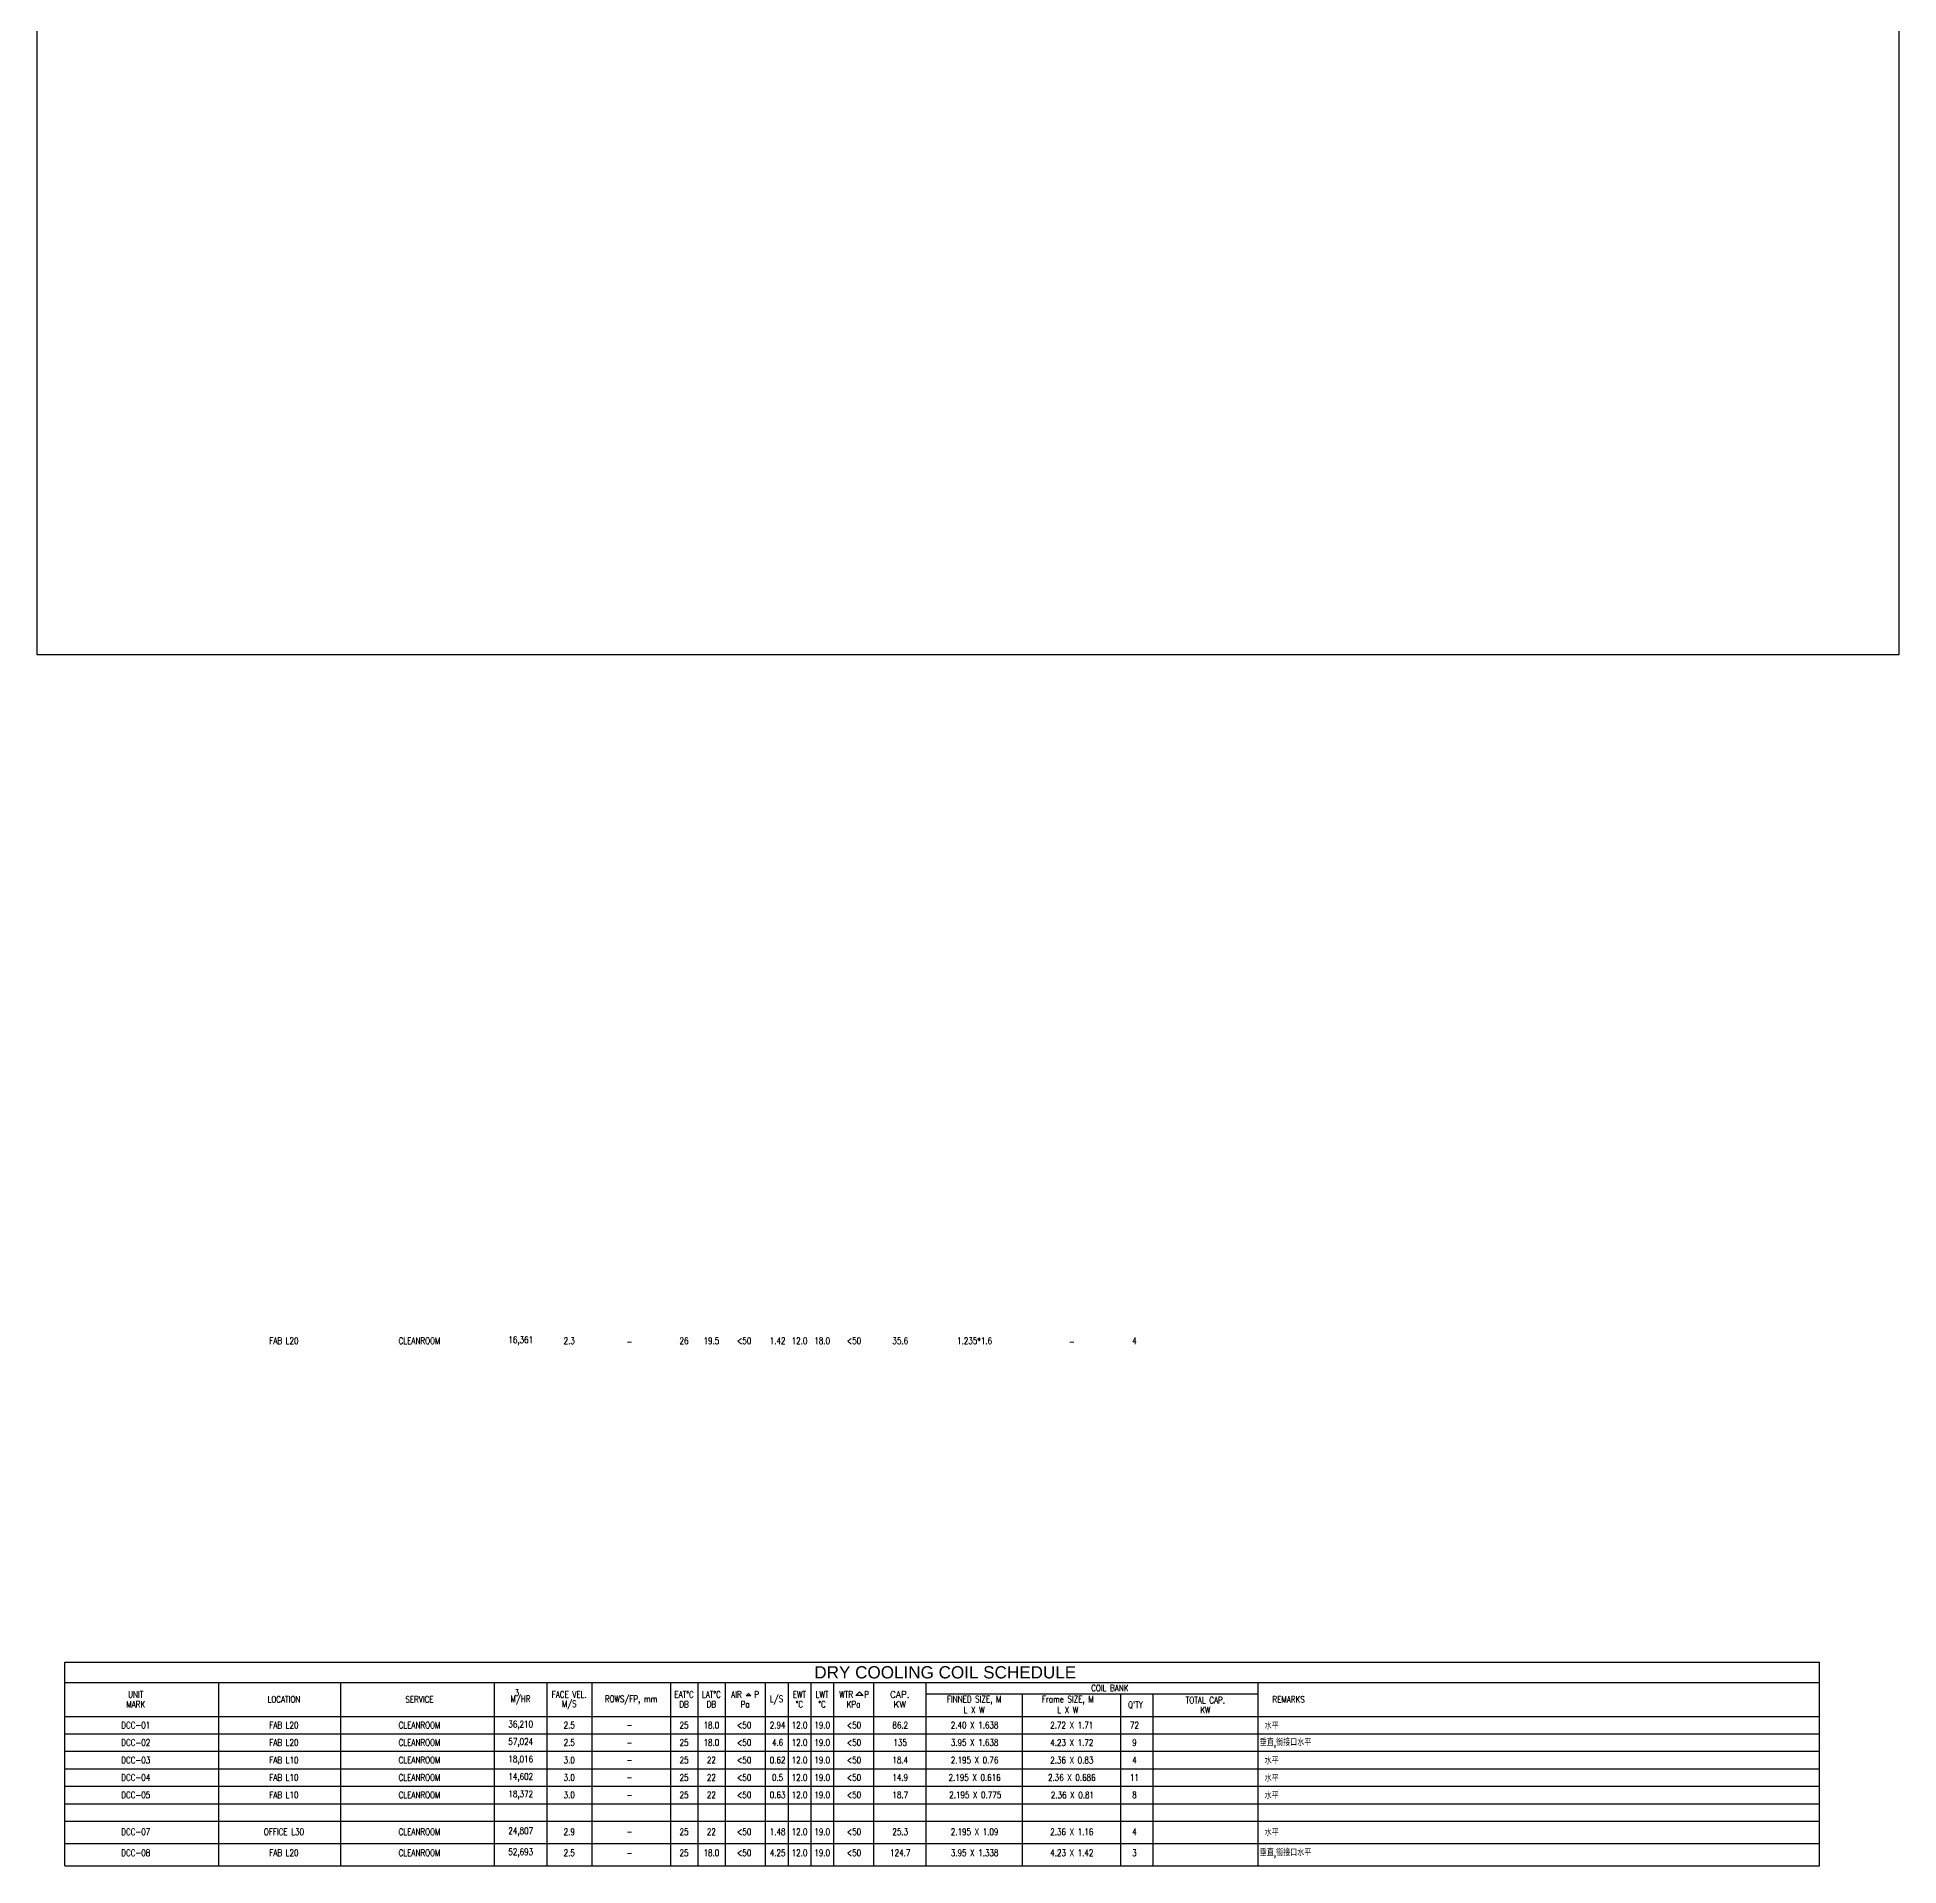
# Model space of a CAD drawing. Extents: x 41366 to 42946, y 84474 to 85871.
# Drawn here: x 41366 to 42076, y 84474 to 85173 of the extents above; entities that cross this region are included whole.
import ezdxf
from ezdxf.enums import TextEntityAlignment as Align

# ---------------------------------------------------------------- set-up
doc = ezdxf.new("R2010")
doc.units = 0
doc.header["$LTSCALE"] = 10
for name, color, linetype in [('M-DETL-03', 3, 'Continuous'), ('M-DETL-60', 3, 'Continuous'), ('M-DETL-EQ', 6, 'Continuous'), ('M-DETL-IF', 2, 'Continuous'), ('M-DETL-OF', 5, 'Continuous')]:
    doc.layers.add(name, color=color, linetype=linetype)
doc.styles.add('DD-TXT', font='arial.ttf')
doc.styles.add('STDTEXT', font='simplex.shx', dxfattribs={"width": 0.8, "bigfont": 'chineset.shx'})

msp = doc.modelspace()

# ---------------------------------------------------------------- linework, layer by layer
at = {"layer": 'DEFPOINTS', "color": 1}
msp.add_lwpolyline([(41365.57, 85507.15), (42076.35, 85507.15), (42076.35, 84936.69), (41365.57, 84936.69)], close=True, dxfattribs=at)
at = {"layer": 'M-DETL-03'}
for points in [[(41679.5, 84540.8), (41680.93, 84539.38), (41678.91, 84539.38), (41678.07, 84539.38)], [(41637.17, 84540.17), (41638.09, 84539.26), (41636.8, 84539.26), (41636.26, 84539.26)]]:
    msp.add_lwpolyline(points, close=True, dxfattribs=at)
at = {"layer": 'M-DETL-IF'}
for p, q in [((41434.76, 84544.43), (41434.76, 84474.39)), ((41481.42, 84544.43), (41481.42, 84474.39)), ((41540.09, 84544.43), (41540.09, 84474.39)), ((41560.09, 84544.43), (41560.09, 84474.39)), ((41577.33, 84544.43), (41577.33, 84474.39)), ((41607.33, 84544.43), (41607.33, 84474.39)), ((41617.76, 84544.43), (41617.76, 84474.39)), ((41628.2, 84544.43), (41628.2, 84474.39)), ((41643.53, 84544.43), (41643.53, 84474.39)), ((41652.25, 84544.43), (41652.25, 84474.39)), ((41660.92, 84544.43), (41660.92, 84474.39)), ((41669.59, 84544.43), (41669.59, 84474.39)), ((41684.92, 84544.43), (41684.92, 84474.39)), ((41704.92, 84544.43), (41704.92, 84474.39)), ((41831.59, 84544.43), (41831.59, 84474.39)), ((41704.92, 84540.09), (41831.59, 84540.09)), ((41741.59, 84540.09), (41741.59, 84474.39)), ((41779.17, 84540.09), (41779.17, 84474.39)), ((41791.59, 84540.09), (41791.59, 84474.39)), ((41376.09, 84524.76), (42046.09, 84524.76)), ((41376.09, 84518.09), (42046.09, 84518.09)), ((41376.09, 84511.43), (42046.09, 84511.43)), ((41376.09, 84504.76), (42046.09, 84504.76)), ((41376.09, 84498.09), (42046.09, 84498.09)), ((41376.09, 84491.43), (42046.09, 84491.43)), ((41376.09, 84482.91), (42046.09, 84482.91))]:
    msp.add_line(p, q, dxfattribs=at)
at = {"layer": 'M-DETL-OF'}
for p, q in [((41376.09, 84474.39), (41376.09, 84552.09)), ((41376.09, 84552.09), (42046.09, 84552.09)), ((42046.09, 84474.39), (42046.09, 84552.09)), ((41376.09, 84544.43), (42046.09, 84544.43)), ((41376.09, 84531.43), (42046.09, 84531.43)), ((41376.09, 84531.43), (42046.09, 84531.43)), ((41376.09, 84474.39), (42046.09, 84474.39))]:
    msp.add_line(p, q, dxfattribs=at)

# ---------------------------------------------------------------- texts
at = {"layer": 'M-DETL-03', "style": 'STDTEXT', "width": 0.8}
for s, p in [('FAB L20', (41459.76, 84674.85)), ('CLEANROOM', (41511.52, 84674.85)), ('16,361', (41550.18, 84674.85)), ('2.3', (41568.71, 84674.85)), ('26', (41612.55, 84674.85)), ('19.5', (41622.98, 84674.85)), ('<50', (41635.46, 84674.85)), ('1.42', (41648.26, 84674.85)), ('12.0', (41656.62, 84674.85)), ('18.0', (41665.28, 84674.85)), ('<50', (41677.43, 84674.85)), ('35.6', (41695.09, 84674.85)), ('1.235*1.6', (41723.48, 84674.85)), ('4', (41784.5, 84674.85)), ('-', (41591.68, 84674.54)), ('-', (41760.59, 84674.54)), ('UNIT', (41403.19, 84539.8)), ('FACE VEL.', (41568.71, 84539.8)), ('EAT%%DC', (41612.55, 84539.8)), ('LAT%%DC', (41622.98, 84539.8)), ('AIR   P', (41635.86, 84539.8)), ('EWT', (41656.59, 84539.8)), ('LWT', (41665.25, 84539.8)), ('WTR', (41674.44, 84539.8)), ('P', (41682.24, 84539.8)), ('COIL BANK', (41775.12, 84542.26)), ('MARK', (41403.19, 84536.05)), ('LOCATION', (41459.76, 84537.93)), ('SERVICE', (41511.52, 84537.93)), ('M/HR', (41550.09, 84537.93)), ('M/S', (41568.71, 84536.05)), ('ROWS/FP, mm', (41592.33, 84537.93)), ('DB', (41612.55, 84536.05)), ('DB', (41622.98, 84536.05)), ('Pa', (41635.86, 84536.05)), ('L/S', (41647.89, 84537.93)), ('%%DC', (41656.59, 84536.05)), ('%%DC', (41665.25, 84536.05)), ('KPa', (41677.25, 84536.05)), ('FINNED SIZE, M', (41723.31, 84537.64)), ('L X W', (41723.31, 84533.89)), ('Frame SIZE, M', (41759.07, 84537.64)), ('L X W', (41759.07, 84533.89)), ("Q'TY", (41784.89, 84535.76)), ('TOTAL CAP.', (41811.59, 84537.64)), ('KW', (41811.59, 84533.89)), ('REMARKS', (41843.36, 84537.93)), ('DCC-01', (41403.19, 84528.09)), ('FAB L20', (41459.76, 84528.09)), ('CLEANROOM', (41511.52, 84528.09)), ('36,210', (41550.18, 84528.09)), ('2.5', (41568.71, 84528.09)), ('-', (41591.68, 84528.09)), ('25', (41612.55, 84528.09)), ('18.0', (41622.98, 84528.09)), ('<50', (41635.46, 84528.09)), ('2.94', (41648.26, 84528.09)), ('12.0', (41656.62, 84528.09)), ('19.0', (41665.28, 84528.09)), ('<50', (41677.43, 84528.09)), ('86.2', (41695.09, 84528.09)), ('2.40 X 1.638', (41723.48, 84528.09)), ('2.72 X 1.71', (41760.59, 84528.09)), ('72', (41784.5, 84528.09)), ('水平', (41836.91, 84528.09)), ('DCC-02', (41403.19, 84521.43)), ('FAB L20', (41459.76, 84521.43)), ('CLEANROOM', (41511.52, 84521.43)), ('57,024', (41550.18, 84521.43)), ('2.5', (41568.71, 84521.43)), ('-', (41591.68, 84521.4)), ('25', (41612.55, 84521.43)), ('18.0', (41622.98, 84521.43)), ('<50', (41635.46, 84521.43)), ('4.6', (41648.26, 84521.43)), ('12.0', (41656.62, 84521.43)), ('19.0', (41665.28, 84521.43)), ('<50', (41677.43, 84521.43)), ('135', (41695.09, 84521.43)), ('3.95 X 1.638', (41723.48, 84521.43)), ('4.23 X 1.72', (41760.59, 84521.4)), ('9', (41784.5, 84521.43)), ('垂直,銜接口水平', (41842.2, 84521.43)), ('DCC-03', (41403.19, 84514.76)), ('FAB L10', (41459.76, 84514.76)), ('CLEANROOM', (41511.52, 84514.76)), ('18,016', (41550.18, 84514.76)), ('3.0', (41568.71, 84514.76)), ('-', (41591.68, 84514.76)), ('25', (41612.55, 84514.76)), ('22', (41622.98, 84514.76)), ('<50', (41635.46, 84514.76)), ('0.62', (41648.26, 84514.76)), ('12.0', (41656.62, 84514.76)), ('19.0', (41665.28, 84514.76)), ('<50', (41677.43, 84514.76)), ('18.4', (41695.09, 84514.76)), ('2.195 X 0.76', (41723.48, 84514.76)), ('2.36 X 0.83', (41760.59, 84514.74)), ('4', (41784.5, 84514.76)), ('水平', (41836.91, 84514.76)), ('DCC-04', (41403.19, 84508.09)), ('FAB L10', (41459.76, 84508.09)), ('CLEANROOM', (41511.52, 84508.09)), ('14,602', (41550.18, 84508.09)), ('3.0', (41568.71, 84508.09)), ('-', (41591.68, 84508.09)), ('25', (41612.55, 84508.09)), ('22', (41622.98, 84508.09)), ('<50', (41635.46, 84508.09)), ('0.5', (41648.26, 84508.09)), ('12.0', (41656.62, 84508.09)), ('19.0', (41665.28, 84508.09)), ('<50', (41677.43, 84508.09)), ('14.9', (41695.09, 84508.09)), ('2.195 X 0.616', (41723.48, 84508.09)), ('2.36 X 0.686', (41760.59, 84508.07)), ('11', (41784.5, 84508.09)), ('水平', (41836.91, 84508.09)), ('DCC-05', (41403.19, 84501.43)), ('FAB L10', (41459.76, 84501.43)), ('CLEANROOM', (41511.52, 84501.43)), ('18,372', (41550.18, 84501.43)), ('3.0', (41568.71, 84501.43)), ('-', (41591.68, 84501.43)), ('25', (41612.55, 84501.43)), ('22', (41622.98, 84501.43)), ('<50', (41635.46, 84501.43)), ('0.63', (41648.26, 84501.43)), ('12.0', (41656.62, 84501.43)), ('19.0', (41665.28, 84501.43)), ('<50', (41677.43, 84501.43)), ('18.7', (41695.09, 84501.43)), ('2.195 X 0.775', (41723.72, 84501.43)), ('2.36 X 0.81', (41760.83, 84501.4)), ('8', (41784.5, 84501.43)), ('水平', (41836.91, 84501.43)), ('DCC-07', (41403.19, 84487.39)), ('OFFICE L30', (41459.76, 84487.39)), ('CLEANROOM', (41511.52, 84487.39)), ('CLEANROOM', (41511.52, 84487.39)), ('24,807', (41550.18, 84487.39)), ('2.9', (41568.71, 84487.39)), ('-', (41591.68, 84487.39)), ('25', (41612.55, 84487.39)), ('22', (41622.98, 84487.39)), ('<50', (41635.46, 84487.39)), ('1.48', (41648.26, 84487.39)), ('12.0', (41656.62, 84487.39)), ('19.0', (41665.28, 84487.39)), ('<50', (41677.43, 84487.39)), ('25.3', (41695.09, 84487.39)), ('2.195 X 1.09', (41723.48, 84487.39)), ('2.36 X 1.16', (41760.59, 84487.36)), ('4', (41784.5, 84487.39)), ('水平', (41836.91, 84487.39)), ('DCC-08', (41403.19, 84479.34)), ('FAB L20', (41459.76, 84479.34)), ('CLEANROOM', (41511.52, 84479.34)), ('52,693', (41550.18, 84479.34)), ('2.5', (41568.71, 84479.34)), ('-', (41591.68, 84479.31)), ('25', (41612.55, 84479.34)), ('18.0', (41622.98, 84479.34)), ('<50', (41635.46, 84479.34)), ('4.25', (41648.26, 84479.34)), ('12.0', (41656.62, 84479.34)), ('19.0', (41665.28, 84479.34)), ('<50', (41677.43, 84479.34)), ('124.7', (41695.09, 84479.34)), ('3.95 X 1.338', (41723.48, 84479.34)), ('4.23 X 1.42', (41760.59, 84479.31)), ('3', (41784.5, 84479.34)), ('垂直,銜接口水平', (41842.2, 84479.34))]:
    msp.add_text(s, height=2.5, dxfattribs=at).set_placement(p, align=Align.MIDDLE)
msp.add_text('3', height=2.5, dxfattribs=at).set_placement((41547.87, 84539.22))
at = {"layer": 'M-DETL-60', "style": 'STDTEXT'}
for s, p in [('CAP.', (41694.92, 84539.8)), ('KW', (41694.92, 84536.05))]:
    msp.add_text(s, height=2.5, dxfattribs=at).set_placement(p, align=Align.MIDDLE)
at = {"layer": 'M-DETL-EQ', "style": 'DD-TXT'}
msp.add_text('DRY COOLING COIL SCHEDULE', height=4.6667, dxfattribs=at).set_placement((41712.27, 84548.26), align=Align.MIDDLE)

doc.saveas('drawing.dxf')
